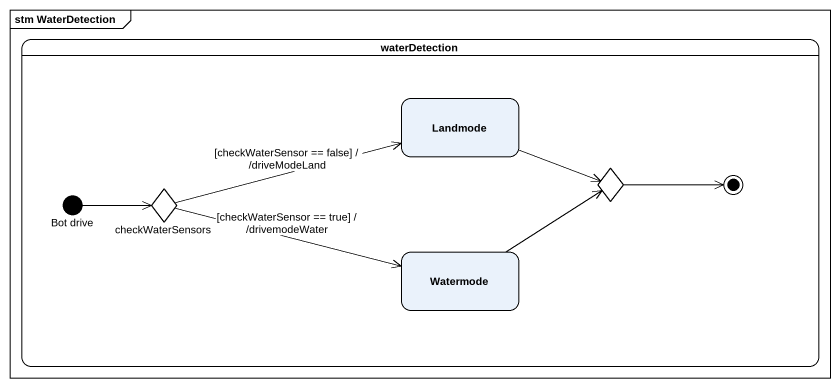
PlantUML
@startuml
mainframe stm WaterDetection
hide empty description
state waterDetection {
  state Landmode
  state choice1 <<choice>>
  state "Bot drive" as Bot_drive <<start>>
  state checkWaterSensors <<choice>>
  state Watermode
  choice1 -right-> [*]
}
Landmode -right-> choice1
Bot_drive -right-> checkWaterSensors
checkWaterSensors -right-> Landmode : [checkWaterSensor == false] / /driveModeLand
checkWaterSensors -right-> Watermode : [checkWaterSensor == true] / /drivemodeWater
Watermode -up-> choice1
@enduml
